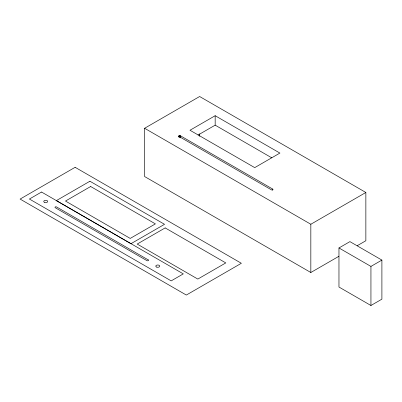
<?xml version="1.0" encoding="UTF-8"?>
<svg xmlns="http://www.w3.org/2000/svg" width="402" height="402" viewBox="0 0 402 402"><rect width="100%" height="100%" fill="white"/><g stroke="black" fill="none" stroke-linecap="round" stroke-linejoin="round"><path stroke-width="0.6" d="M199.633 136.348L199.633 133.841M178.855 136.012L179.096 136.524L271.445 189.844C271.943 190.292 273.601 189.799 272.752 189.091L180.403 135.77L178.95 135.881L178.855 137.087M338.886 256.305L310.831 272.501L144.604 176.528L144.604 128.278L199.633 96.51L365.86 192.478L365.86 240.728L357.227 245.712M215.17 115.711L189.985 130.248L254.717 167.624L279.903 153.082L215.17 115.711L215.17 125.158L271.742 157.815M198.025 135.057L215.17 125.158M144.604 128.278L310.831 224.251L365.86 192.478M338.966 247.959L349.926 241.632L381.9 260.089L381.9 299.163L370.94 305.49L338.966 287.033L338.966 247.959L370.94 266.415L381.9 260.089M370.94 266.415L370.94 305.49M310.831 224.251L310.831 272.501M272.752 189.091L272.752 190.166M180.403 135.77L180.403 137.926M179.985 135.635L179.985 137.248M179.749 135.615L179.749 137.233M179.508 135.635L179.508 137.248M179.287 135.69L179.287 136.765M179.096 135.77L179.096 136.851M178.95 135.881L178.95 136.961M75.129 167.307L20.1 199.08L186.327 295.048L241.356 263.28L75.129 167.307M41.537 192.03L29.411 199.03L171.182 280.882L183.307 273.883L41.537 192.03M89.922 181.232L56.345 200.618L130.962 243.697L164.539 224.311L89.922 181.232M90.666 186.508L65.486 201.05L130.213 238.421L155.398 223.879L90.666 186.508M165.172 227.909L137.193 244.064L197.819 279.068L225.798 262.913L165.172 227.909M148.248 259.888L56.561 206.955A0.925 0.533 0 0 0 55.255 206.955A0.925 0.533 0 0 0 55.255 207.708L146.941 260.642A0.925 0.533 0 0 0 148.248 260.642A0.925 0.533 0 0 0 148.248 259.888M156.659 267.084A1.98 1.141 0 0 0 159.745 266.224A1.98 1.141 0 0 0 156.906 265.114A1.98 1.141 0 0 0 156.659 267.084M44.567 202.377A1.98 1.141 0 0 0 47.702 201.578A1.98 1.141 0 0 0 44.934 200.412A1.98 1.141 0 0 0 44.567 202.377"/></g></svg>
